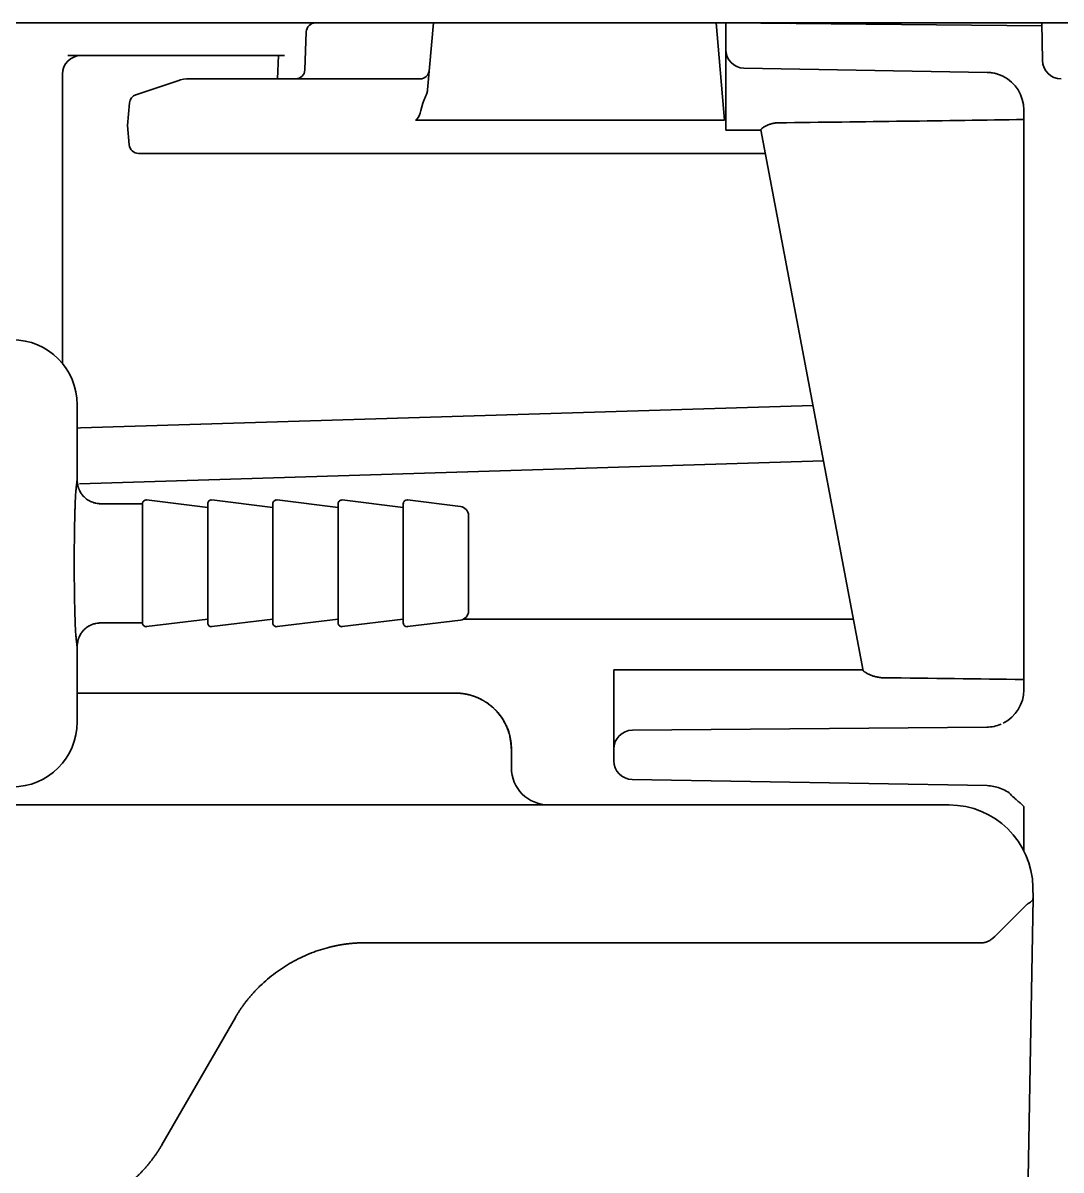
# Model space of a CAD drawing. Extents: x 5997 to 10491, y -672 to 3388.
# Drawn here: x 6733 to 6788.7, y 1309.3 to 1370.8 of the extents above; entities that cross this region are included whole.
import ezdxf

# ---------------------------------------------------------------- set-up
doc = ezdxf.new("R2010")
doc.units = 0
doc.header["$LTSCALE"] = 5
doc.layers.add('1', color=7, linetype='CONTINUOUS', true_color=0xffffff)

msp = doc.modelspace()

# ---------------------------------------------------------------- linework, layer by layer
at = {"layer": '1', "color": 7, "linetype": 'Continuous', "lineweight": 35}
for p, q in [((6653.072, 1370.826), (6834.718, 1370.826)), ((6748.09, 1368.309), (6748.161, 1370.344)), ((6754.985, 1370.826), (6754.671, 1367.229)), ((6770.617, 1365.611), (6770.16, 1370.826)), ((6770.673, 1370.826), (6787.645, 1370.678)), ((6770.673, 1370.583), (6770.673, 1370.826)), ((6770.673, 1369.397), (6770.673, 1370.583)), ((6774.001, 1370.826), (6774.169, 1370.796)), ((6787.643, 1370.826), (6787.678, 1368.809)), ((6770.673, 1365.076), (6770.673, 1369.363)), ((6735.369, 1369.076), (6742.631, 1369.076)), ((6743.311, 1369.076), (6744.225, 1369.076)), ((6744.225, 1369.076), (6747.003, 1369.076)), ((6746.667, 1369.076), (6746.623, 1367.826)), ((6735.073, 1368.076), (6735.073, 1352.556)), ((6771.655, 1368.397), (6784.713, 1368.17)), ((6741.265, 1367.723), (6739.019, 1366.975)), ((6741.897, 1367.826), (6746.573, 1367.826)), ((6746.573, 1367.826), (6754.265, 1367.826)), ((6738.573, 1365.326), (6738.679, 1366.544)), ((6786.673, 1335.001), (6786.673, 1366.17)), ((6770.617, 1365.611), (6754.031, 1365.611)), ((6738.573, 1365.326), (6738.664, 1364.283)), ((6770.673, 1365.076), (6772.572, 1365.076)), ((6778.061, 1336.06), (6772.569, 1365.092)), ((6746.573, 1363.826), (6739.162, 1363.826)), ((6772.808, 1363.826), (6746.573, 1363.826)), ((6735.873, 1346.276), (6735.873, 1350.328)), ((6736.042, 1349.098), (6775.365, 1350.304)), ((6735.873, 1349.078), (6736.042, 1349.098)), ((6736.001, 1346.096), (6775.931, 1347.32)), ((6742.873, 1344.826), (6739.597, 1345.225)), ((6746.373, 1344.826), (6743.097, 1345.225)), ((6749.873, 1344.826), (6746.597, 1345.225)), ((6753.373, 1344.826), (6750.097, 1345.225)), ((6756.433, 1344.88), (6753.597, 1345.225)), ((6739.373, 1345.026), (6737.124, 1345.026)), ((6739.373, 1345.026), (6739.373, 1338.626)), ((6742.873, 1338.626), (6742.873, 1345.026)), ((6746.373, 1338.626), (6746.373, 1345.026)), ((6749.873, 1338.626), (6749.873, 1345.026)), ((6753.373, 1338.626), (6753.373, 1345.026)), ((6756.873, 1341.826), (6756.873, 1344.383)), ((6756.873, 1339.269), (6756.873, 1341.826)), ((6737.124, 1338.626), (6739.373, 1338.626)), ((6739.597, 1338.428), (6742.873, 1338.826)), ((6743.097, 1338.428), (6746.373, 1338.826)), ((6746.597, 1338.428), (6749.873, 1338.826)), ((6750.097, 1338.428), (6753.373, 1338.826)), ((6753.597, 1338.428), (6756.433, 1338.773)), ((6777.537, 1338.826), (6756.605, 1338.826)), ((6735.873, 1333.324), (6735.873, 1337.376)), ((6764.673, 1336.111), (6764.673, 1331.87)), ((6778.058, 1336.111), (6764.673, 1336.111)), ((6735.873, 1334.861), (6756.181, 1334.861)), ((6765.664, 1332.87), (6784.684, 1333.036)), ((6759.173, 1331.861), (6759.173, 1330.861)), ((6764.673, 1331.228), (6764.673, 1331.87)), ((6784.708, 1329.895), (6765.655, 1330.228)), ((6732.17, 1328.861), (6751.292, 1328.861)), ((6751.292, 1328.861), (6771.461, 1328.861)), ((6771.461, 1328.861), (6776.773, 1328.861)), ((6776.773, 1328.861), (6780.023, 1328.861)), ((6780.023, 1328.861), (6780.724, 1328.861)), ((6780.724, 1328.861), (6780.726, 1328.861)), ((6780.726, 1328.861), (6782.47, 1328.861)), ((6782.47, 1328.861), (6782.663, 1328.861)), ((6786.673, 1326.404), (6786.673, 1328.774)), ((6787.163, 1324.44), (6787.173, 1323.861)), ((6787.173, 1323.861), (6786.611, 1291.648)), ((6786.832, 1323.52), (6785.114, 1321.802)), ((6771.501, 1321.461), (6751.292, 1321.461)), ((6781.159, 1321.461), (6771.501, 1321.461)), ((6784.42, 1321.461), (6781.159, 1321.461)), ((6744.363, 1317.461), (6740.409, 1310.611))]:
    msp.add_line(p, q, dxfattribs=at)
at = {"layer": '1', "color": 51, "linetype": 'Continuous', "lineweight": 13}
msp.add_line((6772.693, 1370.826), (6772.695, 1370.808), dxfattribs=at)
at = {"layer": '1', "color": 7, "linetype": 'Continuous', "lineweight": 35}
for centre, radius, start, end in [((6748.66, 1370.326), 0.5, 90, 178), ((6771.673, 1369.397), 1, 180, 269), ((6736.073, 1368.076), 1, 90, 180), ((6788.678, 1368.826), 1, 181, 270), ((6747.59, 1368.326), 0.5, 270, 358), ((6754.265, 1368.326), 0.5, 270, 355), ((6784.673, 1366.17), 2, 0, 63.93812), ((6741.897, 1365.826), 2, 90, 108.43495), ((6739.178, 1366.501), 0.5, 108.43495, 175), ((6739.162, 1364.326), 0.5, 185, 270), ((6739.573, 1345.026), 0.2, 83.06354, 180), ((6743.073, 1345.026), 0.2, 83.06354, 180), ((6746.573, 1345.026), 0.2, 83.06354, 180), ((6750.073, 1345.026), 0.2, 83.06354, 180), ((6753.573, 1345.026), 0.2, 83.06354, 180), ((6756.373, 1344.383), 0.5, 0, 83.06354), ((6756.373, 1339.269), 0.5, 276.93646, 0), ((6739.573, 1338.626), 0.2, 180, 276.93646), ((6743.073, 1338.626), 0.2, 180, 276.93646), ((6746.573, 1338.626), 0.2, 180, 276.93646), ((6750.073, 1338.626), 0.2, 180, 276.93646), ((6753.573, 1338.626), 0.2, 180, 276.93646), ((6784.673, 1335.036), 2, 296.55917, 0), ((6765.673, 1331.87), 1, 90.5, 180), ((6784.673, 1335.036), 2, 270.33089, 292.87334), ((6765.673, 1331.228), 1, 180, 269), ((6761.173, 1330.861), 2, 180, 270), ((6782.663, 1324.361), 4.5, 1, 90)]:
    msp.add_arc(centre, radius, start, end, dxfattribs=at)
for centre, major_axis, ratio, start_param, end_param in [((6754.386, 1369.712), (0.36, 4.1), 0.121482, 3.152266, 3.833542), ((6699.263, 1367.326), (-131.19, 0.007), 0.017151, 2.172269, 2.300015), ((6732.371, 1350.324), (2.478, 2.478), 0.998783, 5.498396, 7.067974), ((6735.874, 1341.826), (0, 4.45), 0.034921, 0.009806, 0.126024), ((6735.874, 1341.826), (0, 4.45), 0.034921, 3.015567, 3.131792), ((6705.601, 1333.826), (-131.19, 0.007), 0.017151, 4.046225, 4.117408), ((6732.371, 1333.328), (2.478, -2.478), 0.998783, 5.498396, 7.067974)]:
    msp.add_ellipse(centre, major_axis=major_axis, ratio=ratio, start_param=start_param, end_param=end_param, dxfattribs=at)
for points, knots in [([(6770.673, 1369.363), (6770.673, 1369.368), (6770.673, 1369.379), (6770.673, 1369.392), (6770.673, 1369.397), (6770.673, 1369.397)], [0, 0, 0, 0, 0.351106, 0.702212, 1, 1, 1, 1]), ([(6770.673, 1369.363), (6770.673, 1369.336), (6770.674, 1369.306), (6770.682, 1369.243), (6770.687, 1369.21), (6770.7, 1369.156), (6770.705, 1369.138), (6770.716, 1369.1), (6770.723, 1369.08), (6770.745, 1369.021), (6770.762, 1368.98), (6770.784, 1368.939)], [0, 0, 0, 0, 0.25, 0.25, 0.5, 0.5, 0.625, 0.625, 0.75, 0.75, 1, 1, 1, 1]), ([(6742.631, 1369.076), (6742.689, 1369.076), (6742.806, 1369.076), (6742.921, 1369.076), (6743.007, 1369.076), (6743.036, 1369.076), (6743.092, 1369.076), (6743.12, 1369.076), (6743.204, 1369.076), (6743.258, 1369.076), (6743.311, 1369.076)], [0, 0, 0, 0, 0.25, 0.5, 0.5, 0.625, 0.625, 0.75, 0.75, 1, 1, 1, 1]), ([(6784.713, 1368.17), (6784.792, 1368.168), (6784.87, 1368.162), (6784.983, 1368.147), (6785.02, 1368.14), (6785.075, 1368.13), (6785.093, 1368.126), (6785.13, 1368.118), (6785.148, 1368.113), (6785.237, 1368.091), (6785.304, 1368.069), (6785.432, 1368.022), (6785.493, 1367.995), (6785.552, 1367.967)], [0, 0, 0, 0, 0.25, 0.25, 0.375, 0.375, 0.4375, 0.4375, 0.5, 0.5, 0.75, 0.75, 1, 1, 1, 1]), ([(6754.671, 1367.229), (6754.665, 1367.166), (6754.653, 1367.106), (6754.626, 1367.017), (6754.616, 1366.987), (6754.594, 1366.929), (6754.582, 1366.901), (6754.557, 1366.844), (6754.544, 1366.815), (6754.517, 1366.759), (6754.504, 1366.731), (6754.478, 1366.674), (6754.466, 1366.645), (6754.443, 1366.587), (6754.434, 1366.557), (6754.426, 1366.527)], [0, 0, 0, 0, 0.25, 0.25, 0.375, 0.375, 0.5, 0.5, 0.625, 0.625, 0.75, 0.75, 0.875, 0.875, 1, 1, 1, 1]), ([(6773.498, 1365.467), (6773.431, 1365.466), (6773.367, 1365.461), (6773.272, 1365.447), (6773.24, 1365.442), (6773.179, 1365.429), (6773.119, 1365.414), (6773.063, 1365.396), (6773.022, 1365.382), (6773.009, 1365.378), (6772.982, 1365.368), (6772.97, 1365.363), (6772.906, 1365.337), (6772.86, 1365.315), (6772.798, 1365.283), (6772.779, 1365.272), (6772.742, 1365.25), (6772.725, 1365.239), (6772.677, 1365.208), (6772.651, 1365.189), (6772.619, 1365.162), (6772.609, 1365.153), (6772.593, 1365.138), (6772.587, 1365.13), (6772.572, 1365.111), (6772.567, 1365.1), (6772.569, 1365.092)], [0, 0, 0, 0, 0.125, 0.125, 0.1875, 0.1875, 0.25, 0.3125, 0.3125, 0.34375, 0.34375, 0.375, 0.375, 0.5, 0.5, 0.5625, 0.5625, 0.625, 0.625, 0.75, 0.75, 0.8125, 0.8125, 0.875, 0.875, 1, 1, 1, 1]), ([(6735.807, 1337.855), (6735.804, 1337.891), (6735.8, 1337.93), (6735.794, 1338.016), (6735.79, 1338.063), (6735.781, 1338.214), (6735.775, 1338.329), (6735.768, 1338.476), (6735.768, 1338.492), (6735.766, 1338.526), (6735.765, 1338.543), (6735.763, 1338.594), (6735.762, 1338.629), (6735.758, 1338.737), (6735.755, 1338.811), (6735.748, 1339.043), (6735.743, 1339.208), (6735.738, 1339.429), (6735.737, 1339.474), (6735.735, 1339.565), (6735.734, 1339.611), (6735.731, 1339.751), (6735.729, 1339.846), (6735.724, 1340.137), (6735.721, 1340.336), (6735.718, 1340.645), (6735.717, 1340.75), (6735.716, 1340.909), (6735.715, 1340.963), (6735.715, 1341.07), (6735.714, 1341.124), (6735.714, 1341.285), (6735.713, 1341.393), (6735.713, 1341.556), (6735.713, 1341.611), (6735.712, 1341.72), (6735.712, 1341.775), (6735.712, 1342.048), (6735.713, 1342.264), (6735.715, 1342.691), (6735.717, 1342.901), (6735.72, 1343.161), (6735.72, 1343.213), (6735.722, 1343.315), (6735.722, 1343.366), (6735.724, 1343.517), (6735.726, 1343.615), (6735.731, 1343.905), (6735.734, 1344.09), (6735.74, 1344.311), (6735.741, 1344.354), (6735.742, 1344.419), (6735.743, 1344.44), (6735.744, 1344.483), (6735.745, 1344.504), (6735.748, 1344.609), (6735.75, 1344.689), (6735.758, 1344.92), (6735.763, 1345.062), (6735.772, 1345.257), (6735.775, 1345.318), (6735.779, 1345.391), (6735.779, 1345.406), (6735.781, 1345.434), (6735.783, 1345.476), (6735.786, 1345.515), (6735.794, 1345.641), (6735.8, 1345.727), (6735.807, 1345.797)], [0, 0, 0, 0, 0.03125, 0.03125, 0.0625, 0.0625, 0.125, 0.125, 0.132812, 0.132812, 0.140625, 0.140625, 0.15625, 0.15625, 0.1875, 0.1875, 0.25, 0.25, 0.265625, 0.265625, 0.28125, 0.28125, 0.3125, 0.3125, 0.375, 0.375, 0.40625, 0.40625, 0.421875, 0.421875, 0.4375, 0.4375, 0.46875, 0.46875, 0.484375, 0.484375, 0.5, 0.5, 0.5625, 0.5625, 0.625, 0.625, 0.640625, 0.640625, 0.65625, 0.65625, 0.6875, 0.6875, 0.75, 0.75, 0.765625, 0.765625, 0.773437, 0.773437, 0.78125, 0.78125, 0.8125, 0.8125, 0.875, 0.875, 0.90625, 0.90625, 0.914062, 0.914062, 0.921875, 0.9375, 0.9375, 1, 1, 1, 1]), ([(6735.807, 1345.797), (6735.81, 1345.823), (6735.813, 1345.852), (6735.818, 1345.902), (6735.82, 1345.92), (6735.825, 1345.956), (6735.827, 1345.975), (6735.834, 1346.034), (6735.839, 1346.075), (6735.846, 1346.138), (6735.848, 1346.159), (6735.852, 1346.201), (6735.854, 1346.221), (6735.855, 1346.241)], [0, 0, 0, 0, 0.25, 0.25, 0.375, 0.375, 0.5, 0.5, 0.75, 0.75, 0.875, 0.875, 1, 1, 1, 1]), ([(6735.873, 1346.276), (6735.873, 1346.193), (6735.881, 1346.112), (6735.905, 1345.992), (6735.915, 1345.953), (6735.933, 1345.894), (6735.939, 1345.874), (6735.953, 1345.836), (6735.96, 1345.816), (6736, 1345.722), (6736.038, 1345.65), (6736.095, 1345.565), (6736.106, 1345.548), (6736.131, 1345.515), (6736.144, 1345.499), (6736.183, 1345.451), (6736.21, 1345.421), (6736.297, 1345.335), (6736.36, 1345.283), (6736.445, 1345.226), (6736.462, 1345.215), (6736.498, 1345.194), (6736.551, 1345.163), (6736.643, 1345.12), (6736.72, 1345.092), (6736.779, 1345.074), (6736.799, 1345.069), (6736.838, 1345.059), (6736.859, 1345.054), (6736.919, 1345.042), (6736.96, 1345.036), (6737.021, 1345.03), (6737.052, 1345.028), (6737.083, 1345.027), (6737.103, 1345.026), (6737.113, 1345.026), (6737.124, 1345.026)], [0, 0, 0, 0, 0.125, 0.125, 0.1875, 0.1875, 0.21875, 0.21875, 0.25, 0.25, 0.375, 0.375, 0.40625, 0.40625, 0.4375, 0.4375, 0.5, 0.5, 0.625, 0.625, 0.65625, 0.65625, 0.6875, 0.75, 0.8125, 0.8125, 0.84375, 0.84375, 0.875, 0.875, 0.9375, 0.9375, 0.96875, 0.984375, 0.984375, 1, 1, 1, 1]), ([(6737.124, 1338.626), (6737.113, 1338.626), (6737.103, 1338.626), (6737.083, 1338.625), (6737.052, 1338.624), (6737.021, 1338.622), (6736.96, 1338.616), (6736.919, 1338.61), (6736.859, 1338.598), (6736.838, 1338.593), (6736.799, 1338.583), (6736.779, 1338.578), (6736.72, 1338.56), (6736.643, 1338.532), (6736.551, 1338.489), (6736.498, 1338.459), (6736.462, 1338.437), (6736.445, 1338.426), (6736.36, 1338.369), (6736.297, 1338.318), (6736.21, 1338.231), (6736.183, 1338.201), (6736.144, 1338.153), (6736.131, 1338.137), (6736.106, 1338.104), (6736.095, 1338.087), (6736.038, 1338.002), (6736, 1337.93), (6735.96, 1337.836), (6735.953, 1337.817), (6735.939, 1337.778), (6735.933, 1337.758), (6735.915, 1337.699), (6735.905, 1337.66), (6735.881, 1337.54), (6735.873, 1337.459), (6735.873, 1337.376)], [0, 0, 0, 0, 0.015625, 0.015625, 0.03125, 0.0625, 0.0625, 0.125, 0.125, 0.15625, 0.15625, 0.1875, 0.1875, 0.25, 0.3125, 0.34375, 0.34375, 0.375, 0.375, 0.5, 0.5, 0.5625, 0.5625, 0.59375, 0.59375, 0.625, 0.625, 0.75, 0.75, 0.78125, 0.78125, 0.8125, 0.8125, 0.875, 0.875, 1, 1, 1, 1]), ([(6735.855, 1337.411), (6735.855, 1337.412), (6735.855, 1337.414), (6735.855, 1337.416), (6735.854, 1337.42), (6735.854, 1337.429), (6735.852, 1337.446), (6735.851, 1337.462), (6735.848, 1337.493), (6735.846, 1337.514), (6735.841, 1337.556), (6735.839, 1337.576), (6735.834, 1337.617), (6735.831, 1337.637), (6735.827, 1337.676), (6735.825, 1337.695), (6735.82, 1337.732), (6735.818, 1337.749), (6735.813, 1337.799), (6735.81, 1337.829), (6735.807, 1337.855)], [0, 0, 0, 0, 0.0039, 0.007806, 0.015618, 0.031243, 0.062494, 0.124994, 0.124994, 0.249995, 0.249995, 0.374996, 0.374996, 0.499997, 0.499997, 0.624997, 0.624997, 0.749998, 0.749998, 1, 1, 1, 1]), ([(6778.061, 1336.06), (6778.063, 1336.052), (6778.072, 1336.041), (6778.097, 1336.02), (6778.107, 1336.012), (6778.124, 1336), (6778.13, 1335.995), (6778.144, 1335.987), (6778.151, 1335.982), (6778.187, 1335.959), (6778.222, 1335.939), (6778.273, 1335.913), (6778.283, 1335.908), (6778.304, 1335.897), (6778.337, 1335.881), (6778.395, 1335.855), (6778.446, 1335.834), (6778.499, 1335.813), (6778.526, 1335.803), (6778.611, 1335.773), (6778.67, 1335.755), (6778.762, 1335.732), (6778.794, 1335.725), (6778.859, 1335.712), (6778.893, 1335.706), (6778.993, 1335.692), (6779.062, 1335.686), (6779.132, 1335.685)], [0, 0, 0, 0, 0.125, 0.125, 0.1875, 0.1875, 0.21875, 0.21875, 0.25, 0.25, 0.375, 0.375, 0.40625, 0.40625, 0.4375, 0.5, 0.5625, 0.5625, 0.625, 0.625, 0.75, 0.75, 0.8125, 0.8125, 0.875, 0.875, 1, 1, 1, 1]), ([(6756.312, 1334.858), (6756.32, 1334.857), (6756.338, 1334.857), (6756.364, 1334.855), (6756.391, 1334.853), (6756.418, 1334.851), (6756.445, 1334.849), (6756.473, 1334.846), (6756.501, 1334.843), (6756.529, 1334.84), (6756.558, 1334.836), (6756.587, 1334.832), (6756.616, 1334.828), (6756.645, 1334.824), (6756.675, 1334.819), (6756.705, 1334.813), (6756.736, 1334.808), (6756.766, 1334.802), (6756.797, 1334.795), (6756.828, 1334.789), (6756.859, 1334.781), (6756.891, 1334.774), (6756.923, 1334.766), (6756.955, 1334.757), (6756.987, 1334.748), (6757.02, 1334.739), (6757.052, 1334.729), (6757.085, 1334.719), (6757.119, 1334.708), (6757.152, 1334.697), (6757.185, 1334.685), (6757.219, 1334.673), (6757.253, 1334.66), (6757.287, 1334.647), (6757.321, 1334.633), (6757.355, 1334.618), (6757.39, 1334.603), (6757.424, 1334.588), (6757.459, 1334.571), (6757.494, 1334.555), (6757.529, 1334.537), (6757.563, 1334.519), (6757.598, 1334.501), (6757.633, 1334.482), (6757.668, 1334.462), (6757.703, 1334.441), (6757.738, 1334.42), (6757.773, 1334.398), (6757.808, 1334.376), (6757.843, 1334.353), (6757.878, 1334.329), (6757.913, 1334.305), (6757.948, 1334.28), (6757.983, 1334.254), (6758.017, 1334.227), (6758.052, 1334.2), (6758.086, 1334.172), (6758.12, 1334.143), (6758.154, 1334.114), (6758.188, 1334.084), (6758.222, 1334.053), (6758.255, 1334.021), (6758.288, 1333.989), (6758.321, 1333.956), (6758.353, 1333.922), (6758.386, 1333.887), (6758.417, 1333.852), (6758.527, 1333.726), (6758.686, 1333.513), (6758.856, 1333.215), (6758.969, 1332.958), (6759.04, 1332.751), (6759.081, 1332.6), (6759.103, 1332.505), (6759.115, 1332.446), (6759.124, 1332.403), (6759.131, 1332.359), (6759.139, 1332.314), (6759.145, 1332.268), (6759.151, 1332.221), (6759.157, 1332.173), (6759.162, 1332.123), (6759.166, 1332.073), (6759.169, 1332.021), (6759.171, 1331.969), (6759.173, 1331.915), (6759.173, 1331.879), (6759.173, 1331.861)], [0, 0, 0, 0, 0.005711, 0.011495, 0.017353, 0.023285, 0.02929, 0.035368, 0.04152, 0.047746, 0.054045, 0.060418, 0.066864, 0.073383, 0.079977, 0.086643, 0.093383, 0.100197, 0.107084, 0.114045, 0.12108, 0.128187, 0.135369, 0.142624, 0.149952, 0.157354, 0.16483, 0.172379, 0.180001, 0.187698, 0.195467, 0.20331, 0.211227, 0.219217, 0.227281, 0.235419, 0.243629, 0.251914, 0.260272, 0.268703, 0.277208, 0.285787, 0.294439, 0.303165, 0.311964, 0.320836, 0.329783, 0.338803, 0.347896, 0.357063, 0.366303, 0.375617, 0.385005, 0.394466, 0.404, 0.413608, 0.42329, 0.433045, 0.442874, 0.452776, 0.462752, 0.472802, 0.482925, 0.493121, 0.503391, 0.513735, 0.524152, 0.534643, 0.623108, 0.698011, 0.759344, 0.807101, 0.841277, 0.861867, 0.871179, 0.880709, 0.890458, 0.900427, 0.910614, 0.921021, 0.931646, 0.942491, 0.953555, 0.964837, 0.976339, 0.98806, 1, 1, 1, 1]), ([(6759.161, 1331.884), (6759.161, 1331.893), (6759.161, 1331.912), (6759.16, 1331.941), (6759.159, 1331.971), (6759.158, 1332.002), (6759.156, 1332.034), (6759.154, 1332.068), (6759.151, 1332.103), (6759.148, 1332.139), (6759.144, 1332.177), (6759.14, 1332.216), (6759.135, 1332.256), (6759.129, 1332.297), (6759.123, 1332.34), (6759.115, 1332.384), (6759.107, 1332.43), (6759.091, 1332.509), (6759.066, 1332.616), (6759.031, 1332.742), (6758.996, 1332.847), (6758.966, 1332.93), (6758.941, 1332.994), (6758.918, 1333.049), (6758.894, 1333.102), (6758.867, 1333.161), (6758.838, 1333.22), (6758.808, 1333.278), (6758.776, 1333.335), (6758.743, 1333.393), (6758.709, 1333.449), (6758.674, 1333.505), (6758.637, 1333.56), (6758.599, 1333.614), (6758.559, 1333.668), (6758.519, 1333.721), (6758.477, 1333.773), (6758.434, 1333.824), (6758.389, 1333.874), (6758.344, 1333.923), (6758.297, 1333.971), (6758.25, 1334.018), (6758.201, 1334.064), (6758.152, 1334.109), (6758.101, 1334.153), (6758.05, 1334.195), (6757.998, 1334.237), (6757.945, 1334.277), (6757.891, 1334.316), (6757.837, 1334.353), (6757.79, 1334.384), (6757.749, 1334.41), (6757.714, 1334.432), (6757.676, 1334.454), (6757.635, 1334.478), (6757.591, 1334.502), (6757.543, 1334.527), (6757.493, 1334.553), (6757.439, 1334.579), (6757.382, 1334.605), (6757.321, 1334.631), (6757.239, 1334.664), (6757.14, 1334.7), (6757.031, 1334.735), (6756.937, 1334.761), (6756.86, 1334.781), (6756.798, 1334.795), (6756.752, 1334.804), (6756.716, 1334.811), (6756.686, 1334.816), (6756.655, 1334.822), (6756.625, 1334.826), (6756.595, 1334.831), (6756.565, 1334.835), (6756.536, 1334.839), (6756.507, 1334.842), (6756.478, 1334.845), (6756.449, 1334.848), (6756.421, 1334.851), (6756.393, 1334.853), (6756.366, 1334.855), (6756.339, 1334.856), (6756.321, 1334.857), (6756.312, 1334.858)], [0, 0, 0, 0, 0.006046, 0.012363, 0.018955, 0.025824, 0.032973, 0.040405, 0.048123, 0.056131, 0.06443, 0.073025, 0.081918, 0.091113, 0.100612, 0.110419, 0.120536, 0.130967, 0.164023, 0.19279, 0.217083, 0.236764, 0.251727, 0.2619, 0.276129, 0.290414, 0.30475, 0.319136, 0.333569, 0.348044, 0.362558, 0.377109, 0.391693, 0.406307, 0.420946, 0.435608, 0.450288, 0.464984, 0.479691, 0.494406, 0.509126, 0.523846, 0.538531, 0.553213, 0.567888, 0.582554, 0.597206, 0.611842, 0.626458, 0.641052, 0.655618, 0.663935, 0.672961, 0.682692, 0.693122, 0.704246, 0.716059, 0.728551, 0.741716, 0.755543, 0.770022, 0.78514, 0.814254, 0.839447, 0.860804, 0.878407, 0.89233, 0.902636, 0.909374, 0.916327, 0.923205, 0.930006, 0.936732, 0.943384, 0.949961, 0.956466, 0.962898, 0.969258, 0.975546, 0.981764, 0.987912, 0.99399, 1, 1, 1, 1]), ([(6784.706, 1329.895), (6784.949, 1329.889), (6785.403, 1329.79), (6785.896, 1329.545), (6786.064, 1329.319), (6786.083, 1329.29)], [0, 0, 0, 0, 0.45124, 0.933257, 1, 1, 1, 1]), ([(6786.083, 1329.29), (6786.151, 1329.258), (6786.217, 1329.184), (6786.352, 1329.072), (6786.494, 1328.953), (6786.604, 1328.855), (6786.655, 1328.797), (6786.673, 1328.774)], [0, 0, 0, 0, 0.0279887, 0.1576602, 0.3028528, 0.4928256, 0.6466384, 0.6466384, 0.6466384, 0.6466384]), ([(6786.832, 1323.52), (6786.839, 1323.524), (6786.846, 1323.527), (6786.86, 1323.535), (6786.88, 1323.545), (6786.925, 1323.57), (6786.959, 1323.591), (6787.022, 1323.633), (6787.057, 1323.661), (6787.143, 1323.745), (6787.172, 1323.801), (6787.173, 1323.858)], [0, 0, 0, 0, 0.03125, 0.03125, 0.0625, 0.125, 0.25, 0.25, 0.5, 0.5, 1, 1, 1, 1]), ([(6751.292, 1321.462), (6751.277, 1321.462), (6751.249, 1321.462), (6751.205, 1321.461), (6751.162, 1321.461), (6751.119, 1321.46), (6751.076, 1321.459), (6751.032, 1321.457), (6750.989, 1321.455), (6750.946, 1321.454), (6750.902, 1321.451), (6750.859, 1321.449), (6750.816, 1321.446), (6750.772, 1321.444), (6750.729, 1321.44), (6750.686, 1321.437), (6750.642, 1321.433), (6750.599, 1321.429), (6750.555, 1321.425), (6750.512, 1321.421), (6750.468, 1321.416), (6750.425, 1321.411), (6750.381, 1321.406), (6750.338, 1321.401), (6750.294, 1321.395), (6750.251, 1321.389), (6750.207, 1321.383), (6750.164, 1321.376), (6750.12, 1321.37), (6750.077, 1321.363), (6750.033, 1321.356), (6749.99, 1321.348), (6749.946, 1321.34), (6749.903, 1321.333), (6749.859, 1321.324), (6749.816, 1321.316), (6749.773, 1321.307), (6749.729, 1321.298), (6749.686, 1321.289), (6749.642, 1321.28), (6749.599, 1321.27), (6749.556, 1321.26), (6749.512, 1321.25), (6749.469, 1321.239), (6749.426, 1321.228), (6749.382, 1321.217), (6749.339, 1321.206), (6749.146, 1321.155), (6748.804, 1321.052), (6748.32, 1320.871), (6747.842, 1320.659), (6747.379, 1320.417), (6746.932, 1320.147), (6746.502, 1319.848), (6746.085, 1319.518), (6745.801, 1319.261), (6745.634, 1319.098), (6745.577, 1319.041), (6745.52, 1318.984), (6745.464, 1318.925), (6745.408, 1318.866), (6745.353, 1318.807), (6745.298, 1318.746), (6745.244, 1318.685), (6745.19, 1318.623), (6745.137, 1318.561), (6745.084, 1318.497), (6745.031, 1318.433), (6744.98, 1318.368), (6744.929, 1318.303), (6744.878, 1318.237), (6744.828, 1318.17), (6744.779, 1318.102), (6744.73, 1318.034), (6744.682, 1317.965), (6744.634, 1317.895), (6744.587, 1317.824), (6744.541, 1317.753), (6744.496, 1317.681), (6744.451, 1317.609), (6744.407, 1317.535), (6744.378, 1317.486), (6744.363, 1317.461)], [0, 0, 0, 0, 0.005159, 0.010321, 0.015487, 0.020656, 0.025829, 0.031005, 0.036185, 0.041369, 0.046557, 0.051749, 0.056944, 0.062143, 0.067347, 0.072554, 0.077765, 0.08298, 0.088199, 0.093423, 0.09865, 0.103882, 0.109118, 0.114358, 0.119602, 0.124851, 0.130103, 0.135361, 0.140622, 0.145888, 0.151158, 0.156433, 0.161712, 0.166996, 0.172284, 0.177577, 0.182874, 0.188176, 0.193482, 0.198793, 0.204108, 0.209428, 0.214753, 0.220082, 0.225416, 0.230755, 0.236098, 0.241446, 0.302414, 0.36414, 0.426616, 0.489829, 0.551404, 0.613953, 0.677452, 0.741888, 0.751493, 0.761122, 0.770777, 0.780457, 0.790162, 0.799893, 0.809649, 0.81943, 0.829237, 0.839069, 0.848927, 0.85881, 0.86872, 0.878655, 0.888617, 0.898605, 0.90862, 0.918661, 0.92873, 0.938826, 0.94895, 0.959102, 0.969283, 0.979492, 0.989731, 1, 1, 1, 1]), ([(6733.48, 1306.61), (6733.495, 1306.61), (6733.524, 1306.61), (6733.567, 1306.611), (6733.61, 1306.612), (6733.653, 1306.612), (6733.696, 1306.614), (6733.74, 1306.615), (6733.783, 1306.617), (6733.826, 1306.618), (6733.87, 1306.621), (6733.913, 1306.623), (6733.956, 1306.626), (6734, 1306.629), (6734.043, 1306.632), (6734.087, 1306.635), (6734.13, 1306.639), (6734.173, 1306.643), (6734.217, 1306.647), (6734.26, 1306.651), (6734.304, 1306.656), (6734.347, 1306.661), (6734.391, 1306.666), (6734.434, 1306.671), (6734.478, 1306.677), (6734.521, 1306.683), (6734.565, 1306.689), (6734.608, 1306.696), (6734.652, 1306.702), (6734.695, 1306.709), (6734.739, 1306.716), (6734.782, 1306.724), (6734.826, 1306.732), (6734.869, 1306.74), (6734.913, 1306.748), (6734.956, 1306.756), (6735, 1306.765), (6735.043, 1306.774), (6735.086, 1306.783), (6735.13, 1306.792), (6735.173, 1306.802), (6735.217, 1306.812), (6735.26, 1306.822), (6735.303, 1306.833), (6735.346, 1306.844), (6735.39, 1306.855), (6735.433, 1306.866), (6735.626, 1306.917), (6735.968, 1307.021), (6736.452, 1307.201), (6736.93, 1307.413), (6737.393, 1307.655), (6737.84, 1307.925), (6738.27, 1308.224), (6738.687, 1308.554), (6738.971, 1308.811), (6739.138, 1308.974), (6739.195, 1309.031), (6739.252, 1309.088), (6739.308, 1309.147), (6739.364, 1309.206), (6739.419, 1309.265), (6739.474, 1309.326), (6739.528, 1309.387), (6739.582, 1309.449), (6739.636, 1309.511), (6739.688, 1309.575), (6739.741, 1309.639), (6739.792, 1309.704), (6739.844, 1309.769), (6739.894, 1309.835), (6739.944, 1309.902), (6739.994, 1309.97), (6740.042, 1310.038), (6740.09, 1310.107), (6740.138, 1310.177), (6740.185, 1310.248), (6740.231, 1310.319), (6740.277, 1310.391), (6740.321, 1310.463), (6740.365, 1310.537), (6740.394, 1310.586), (6740.409, 1310.611)], [0, 0, 0, 0, 0.005159, 0.010321, 0.015487, 0.020656, 0.025829, 0.031005, 0.036185, 0.041369, 0.046557, 0.051749, 0.056944, 0.062143, 0.067347, 0.072554, 0.077765, 0.08298, 0.088199, 0.093423, 0.09865, 0.103882, 0.109118, 0.114358, 0.119602, 0.124851, 0.130103, 0.135361, 0.140622, 0.145888, 0.151158, 0.156433, 0.161712, 0.166996, 0.172284, 0.177577, 0.182874, 0.188176, 0.193482, 0.198793, 0.204108, 0.209428, 0.214753, 0.220082, 0.225416, 0.230755, 0.236098, 0.241446, 0.302414, 0.36414, 0.426616, 0.489829, 0.551404, 0.613953, 0.677452, 0.741888, 0.751493, 0.761122, 0.770777, 0.780457, 0.790162, 0.799893, 0.809649, 0.81943, 0.829237, 0.839069, 0.848927, 0.85881, 0.86872, 0.878655, 0.888617, 0.898605, 0.90862, 0.918661, 0.92873, 0.938826, 0.94895, 0.959102, 0.969283, 0.979492, 0.989731, 1, 1, 1, 1])]:
    msp.add_open_spline(points, degree=3, knots=knots, dxfattribs=at)
for points, degree in [([(6756.184, 1334.861), (6756.227, 1334.861), (6756.269, 1334.86), (6756.312, 1334.858)], 3), ([(6759.173, 1331.861), (6759.173, 1331.869), (6759.169, 1331.876), (6759.161, 1331.884)], 3), ([(6785.112, 1321.802), (6784.774, 1321.461), (6784.419, 1321.461)], 2)]:
    msp.add_open_spline(points, degree=degree, dxfattribs=at)

doc.saveas('drawing.dxf')
